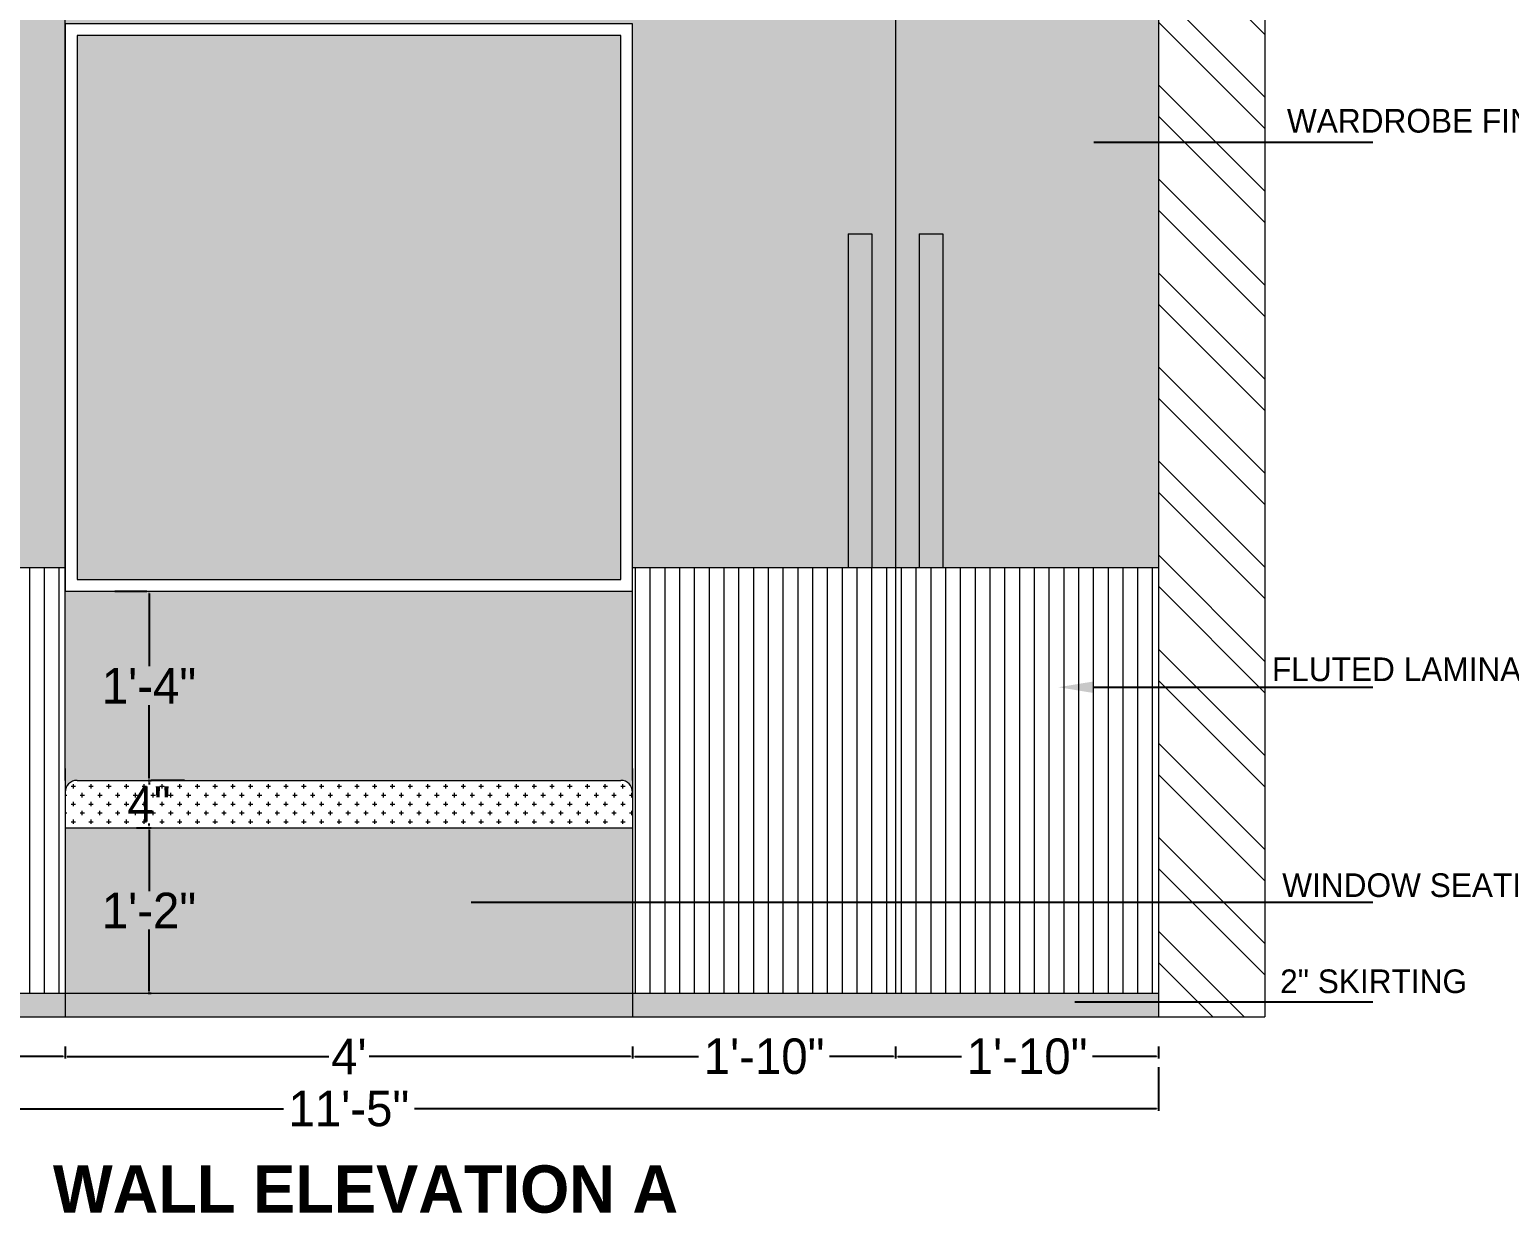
# Model space of a CAD drawing. Header units: inches. Extents: x 15448 to 46480, y -8154 to 0.
# Drawn here: x 22260.2 to 22385.4, y -4573.2 to -4473 of the extents above; entities that cross this region are included whole.
import ezdxf
from ezdxf import colors
from ezdxf.entities.mleader import LeaderData, LeaderLine
from ezdxf.math import Vec2, Vec3

# ---------------------------------------------------------------- set-up
doc = ezdxf.new("R2010")
doc.units = ezdxf.units.IN
doc.header["$MEASUREMENT"] = 0
doc.layers.add('IEL-HATCH-002', color=7, linetype='Continuous')
doc.styles.add('b.k', font='verdana.ttf')
doc.styles.add('HEMI', font='stylu.ttf')
doc.styles.get("Standard").update_dxf_attribs({"font": 'arial.ttf'})
doc.dimstyles.new('STANDARD$0', dxfattribs={"dimscale": 0, "dimtxt": 6, "dimasz": 3, "dimexe": 2, "dimexo": 2, "dimgap": 0, "dimtad": 0, "dimtih": 1, "dimtoh": 1, "dimdec": 1, "dimzin": 0, "dimdsep": 46, "dimlunit": 4, "dimtxsty": 'b.k', "dimcen": 2.5, "dimclrd": 256, "dimclre": 256, "dimclrt": 256, "dimadec": 0, "dimazin": 0, "dimtfac": 1, "dimtdec": 1, "dimtofl": 0, "dimtmove": 2, "dimatfit": 2, "dimfxl": 1, "dimfrac": 2, "dimtolj": 1, "dimtzin": 0, "dimlwd": 9, "dimlwe": 9, "dimarcsym": 0})

# ---------------------------------------------------------------- blocks, each defined once
blk = doc.blocks.new('*D638')
at = {"color": 254, "lineweight": -2, "transparency": 16777216}
for p, q in [((22241, -4559.05), (22241, -4560.07)), ((22263.25, -4559.05), (22263.25, -4560.07))]:
    blk.add_line(p, q, dxfattribs=at)
at = {"color": 5, "lineweight": -2, "transparency": 16777216}
for p, q in [((22241.18, -4559.89), (22246.59, -4559.89)), ((22263.07, -4559.89), (22257.66, -4559.89))]:
    blk.add_line(p, q, dxfattribs=at)
at = {"color": 5, "transparency": 16777216}
for points in [[(22241.18, -4559.86), (22241.18, -4559.92), (22241, -4559.89)], [(22263.07, -4559.86), (22263.07, -4559.92), (22263.25, -4559.89)]]:
    blk.add_solid(points, dxfattribs=at)
at = {"layer": 'Defpoints', "color": 0, "transparency": 16777216}
for p in [(22241, -4556.05), (22263.25, -4556.05), (22263.25, -4559.89)]:
    blk.add_point(p, dxfattribs=at)
at = {"color": 5, "lineweight": 5, "transparency": 16777216, "insert": (22252.13, -4559.89), "char_height": 3, "attachment_point": 5, "style": 'HEMI'}
blk.add_mtext('\\A1;1\'-10"', dxfattribs=at)
blk = doc.blocks.new('*D639')
at = {"color": 254, "lineweight": -2, "transparency": 16777216}
for p, q in [((22263.25, -4559.05), (22263.25, -4560.07)), ((22311.25, -4559.05), (22311.25, -4560.07))]:
    blk.add_line(p, q, dxfattribs=at)
at = {"color": 5, "lineweight": -2, "transparency": 16777216}
for p, q in [((22263.43, -4559.89), (22285.54, -4559.89)), ((22311.07, -4559.89), (22288.97, -4559.89))]:
    blk.add_line(p, q, dxfattribs=at)
at = {"color": 5, "transparency": 16777216}
for points in [[(22263.43, -4559.86), (22263.43, -4559.92), (22263.25, -4559.89)], [(22311.07, -4559.86), (22311.07, -4559.92), (22311.25, -4559.89)]]:
    blk.add_solid(points, dxfattribs=at)
at = {"layer": 'Defpoints', "color": 0, "transparency": 16777216}
for p in [(22263.25, -4556.05), (22311.25, -4556.05), (22311.25, -4559.89)]:
    blk.add_point(p, dxfattribs=at)
at = {"color": 5, "lineweight": 5, "transparency": 16777216, "insert": (22287.25, -4559.89), "char_height": 3, "attachment_point": 5, "style": 'HEMI'}
blk.add_mtext("\\A1;4'", dxfattribs=at)
blk = doc.blocks.new('*D640')
at = {"color": 254, "lineweight": -2, "transparency": 16777216}
for p, q in [((22311.25, -4559.05), (22311.25, -4560.07)), ((22333.5, -4559.05), (22333.5, -4560.07))]:
    blk.add_line(p, q, dxfattribs=at)
at = {"color": 5, "lineweight": -2, "transparency": 16777216}
for p, q in [((22311.43, -4559.89), (22316.84, -4559.89)), ((22333.32, -4559.89), (22327.91, -4559.89))]:
    blk.add_line(p, q, dxfattribs=at)
at = {"color": 5, "transparency": 16777216}
for points in [[(22311.43, -4559.86), (22311.43, -4559.92), (22311.25, -4559.89)], [(22333.32, -4559.86), (22333.32, -4559.92), (22333.5, -4559.89)]]:
    blk.add_solid(points, dxfattribs=at)
at = {"layer": 'Defpoints', "color": 0, "transparency": 16777216}
for p in [(22311.25, -4556.05), (22333.5, -4556.05), (22333.5, -4559.89)]:
    blk.add_point(p, dxfattribs=at)
at = {"color": 5, "lineweight": 5, "transparency": 16777216, "insert": (22322.38, -4559.89), "char_height": 3, "attachment_point": 5, "style": 'HEMI'}
blk.add_mtext('\\A1;1\'-10"', dxfattribs=at)
blk = doc.blocks.new('*D641')
at = {"color": 254, "lineweight": -2, "transparency": 16777216}
for p, q in [((22333.5, -4559.05), (22333.5, -4560.07)), ((22355.75, -4559.05), (22355.75, -4560.07))]:
    blk.add_line(p, q, dxfattribs=at)
at = {"color": 5, "lineweight": -2, "transparency": 16777216}
for p, q in [((22333.68, -4559.89), (22339.09, -4559.89)), ((22355.57, -4559.89), (22350.16, -4559.89))]:
    blk.add_line(p, q, dxfattribs=at)
at = {"color": 5, "transparency": 16777216}
for points in [[(22333.68, -4559.86), (22333.68, -4559.92), (22333.5, -4559.89)], [(22355.57, -4559.86), (22355.57, -4559.92), (22355.75, -4559.89)]]:
    blk.add_solid(points, dxfattribs=at)
at = {"layer": 'Defpoints', "color": 0, "transparency": 16777216}
for p in [(22333.5, -4556.05), (22355.75, -4556.05), (22355.75, -4559.89)]:
    blk.add_point(p, dxfattribs=at)
at = {"color": 5, "lineweight": 5, "transparency": 16777216, "insert": (22344.63, -4559.89), "char_height": 3, "attachment_point": 5, "style": 'HEMI'}
blk.add_mtext('\\A1;1\'-10"', dxfattribs=at)
blk = doc.blocks.new('*D646')
at = {"color": 254, "lineweight": -2, "transparency": 16777216}
for p, q in [((22269.27, -4540.54), (22270.52, -4540.54)), ((22270.27, -4554.54), (22270.52, -4554.54))]:
    blk.add_line(p, q, dxfattribs=at)
at = {"color": 5, "lineweight": -2, "transparency": 16777216}
for p, q in [((22270.34, -4540.72), (22270.34, -4545.92)), ((22270.34, -4554.36), (22270.34, -4549.16))]:
    blk.add_line(p, q, dxfattribs=at)
at = {"color": 5, "transparency": 16777216}
for points in [[(22270.31, -4540.72), (22270.37, -4540.72), (22270.34, -4540.54)], [(22270.31, -4554.36), (22270.37, -4554.36), (22270.34, -4554.54)]]:
    blk.add_solid(points, dxfattribs=at)
at = {"layer": 'Defpoints', "color": 0, "transparency": 16777216}
for p in [(22266.27, -4540.54), (22267.27, -4554.54), (22270.34, -4554.54)]:
    blk.add_point(p, dxfattribs=at)
at = {"color": 5, "lineweight": 5, "transparency": 16777216, "insert": (22270.34, -4547.54), "char_height": 3, "attachment_point": 5, "style": 'HEMI'}
blk.add_mtext('\\A1;1\'-2"', dxfattribs=at)
blk = doc.blocks.new('*D647')
at = {"color": 254, "lineweight": -2, "transparency": 16777216}
for p, q in [((22218.75, -4560.79), (22218.75, -4564.49)), ((22355.75, -4560.79), (22355.75, -4564.49))]:
    blk.add_line(p, q, dxfattribs=at)
at = {"color": 5, "lineweight": -2, "transparency": 16777216}
for p, q in [((22218.93, -4564.31), (22281.71, -4564.31)), ((22355.57, -4564.31), (22292.79, -4564.31))]:
    blk.add_line(p, q, dxfattribs=at)
at = {"color": 5, "transparency": 16777216}
for points in [[(22218.93, -4564.28), (22218.93, -4564.34), (22218.75, -4564.31)], [(22355.57, -4564.28), (22355.57, -4564.34), (22355.75, -4564.31)]]:
    blk.add_solid(points, dxfattribs=at)
at = {"layer": 'Defpoints', "color": 0, "transparency": 16777216}
for p in [(22218.75, -4557.79), (22355.75, -4557.79), (22355.75, -4564.31)]:
    blk.add_point(p, dxfattribs=at)
at = {"color": 5, "lineweight": 5, "transparency": 16777216, "insert": (22287.25, -4564.31), "char_height": 3, "attachment_point": 5, "style": 'HEMI'}
blk.add_mtext('\\A1;11\'-5"', dxfattribs=at)
blk = doc.blocks.new('*D650')
at = {"color": 254, "lineweight": -2, "transparency": 16777216}
for p, q in [((22267.45, -4520.54), (22270.16, -4520.54)), ((22270.27, -4536.54), (22270.52, -4536.54))]:
    blk.add_line(p, q, dxfattribs=at)
at = {"color": 5, "lineweight": -2, "transparency": 16777216}
for p, q in [((22270.34, -4520.72), (22270.34, -4526.88)), ((22270.34, -4536.36), (22270.34, -4530.19))]:
    blk.add_line(p, q, dxfattribs=at)
at = {"color": 5, "transparency": 16777216}
for points in [[(22270.31, -4520.72), (22270.37, -4520.72), (22270.34, -4520.54)], [(22270.31, -4536.36), (22270.37, -4536.36), (22270.34, -4536.54)]]:
    blk.add_solid(points, dxfattribs=at)
at = {"layer": 'Defpoints', "color": 0, "transparency": 16777216}
for p in [(22270.34, -4520.54), (22270.45, -4520.54), (22267.27, -4536.54)]:
    blk.add_point(p, dxfattribs=at)
at = {"color": 5, "lineweight": 5, "transparency": 16777216, "insert": (22270.34, -4528.54), "char_height": 3, "attachment_point": 5, "style": 'HEMI'}
blk.add_mtext('\\A1;1\'-4"', dxfattribs=at)
blk = doc.blocks.new('*D651')
at = {"color": 5, "lineweight": -2, "transparency": 16777216}
for p, q in [((22270.34, -4536.72), (22270.34, -4536.88)), ((22270.34, -4540.36), (22270.34, -4540.19))]:
    blk.add_line(p, q, dxfattribs=at)
at = {"color": 254, "lineweight": -2, "transparency": 16777216}
for p, q in [((22273.34, -4536.54), (22270.52, -4536.54)), ((22269.27, -4540.54), (22270.52, -4540.54))]:
    blk.add_line(p, q, dxfattribs=at)
at = {"color": 5, "transparency": 16777216}
for points in [[(22270.31, -4536.72), (22270.37, -4536.72), (22270.34, -4536.54)], [(22270.31, -4540.36), (22270.37, -4540.36), (22270.34, -4540.54)]]:
    blk.add_solid(points, dxfattribs=at)
at = {"layer": 'Defpoints', "color": 0, "transparency": 16777216}
for p in [(22270.34, -4536.54), (22270.34, -4536.54), (22266.27, -4540.54)]:
    blk.add_point(p, dxfattribs=at)
at = {"color": 5, "lineweight": 5, "transparency": 16777216, "insert": (22270.34, -4538.54), "char_height": 3, "attachment_point": 5, "style": 'HEMI'}
blk.add_mtext('\\A1;4"', dxfattribs=at)

msp = doc.modelspace()

# ---------------------------------------------------------------- hatches: boundary and pattern name
at = {"layer": 'IEL-HATCH-002', "lineweight": 5, "transparency": 33554687}
h = msp.add_hatch(dxfattribs=at)
h.set_pattern_fill('ANSI32', color=1, scale=15, angle=90)
h.set_pattern_definition([(135, (5787.188, -1554.536), (-3.9774756, -3.9774756), []), (135, (5787.188, -1551.8845), (-3.9774756, -3.9774756), [])])
h.paths.add_polyline_path([(22218.75, -4436.54), (22209.75, -4436.54), (22209.75, -4556.54), (22218.75, -4556.54)])
h.paths.add_polyline_path([(22364.75, -4436.54), (22355.75, -4436.54), (22355.75, -4556.54), (22364.75, -4556.54)])
h = msp.add_hatch(color=256, dxfattribs=at)
h.dxf.hatch_style = 1
h.set_gradient(color1=(255, 255, 255), color2=(245, 239, 235), name='INVCYLINDER')
h.paths.add_polyline_path([(22241, -4460.54), (22218.75, -4460.54), (22218.75, -4518.54), (22241, -4518.54)])
h.paths.add_polyline_path([(22263.25, -4460.54), (22241, -4460.54), (22241, -4518.54), (22263.25, -4518.54)])
h.paths.add_polyline_path([(22263.25, -4436.54), (22241, -4436.54), (22241, -4460.54), (22263.25, -4460.54)])
h.paths.add_polyline_path([(22241, -4436.54), (22218.75, -4436.54), (22218.75, -4460.54), (22241, -4460.54)])
h = msp.add_hatch(color=256, dxfattribs=at)
h.dxf.hatch_style = 1
h.set_gradient(color1=(255, 255, 255), color2=(245, 239, 235), name='INVCYLINDER')
h.paths.add_polyline_path([(22333.5, -4460.54), (22311.25, -4460.54), (22311.25, -4518.54), (22333.5, -4518.54)])
h.paths.add_polyline_path([(22355.75, -4460.54), (22333.5, -4460.54), (22333.5, -4518.54), (22355.75, -4518.54)])
h.paths.add_polyline_path([(22355.75, -4436.54), (22333.5, -4436.54), (22333.5, -4460.54), (22355.75, -4460.54)])
h.paths.add_polyline_path([(22333.5, -4436.54), (22311.25, -4436.54), (22311.25, -4460.54), (22333.5, -4460.54)])
at = {"layer": 'IEL-HATCH-002', "lineweight": 5, "true_color": 0xf5efeb, "transparency": 33554687}
h = msp.add_hatch(color=7, dxfattribs=at)
h.dxf.hatch_style = 1
h.paths.add_polyline_path([(22311.25, -4520.54), (22263.25, -4520.54), (22263.25, -4536.54), (22263.25, -4537.54, -0.414214), (22264.25, -4536.54), (22310.25, -4536.54, -0.414214), (22311.25, -4537.54), (22311.25, -4535.54)])
h.paths.add_polyline_path([(22311.25, -4460.54), (22263.25, -4460.54), (22263.25, -4472.54), (22311.25, -4472.54)])
at = {"layer": 'IEL-HATCH-002', "lineweight": 5, "transparency": 33554687}
h = msp.add_hatch(color=256, dxfattribs=at)
h.dxf.hatch_style = 1
h.set_gradient(color1=(255, 255, 255), color2=(173, 221, 247), name='INVCYLINDER')
h.paths.add_polyline_path([(22310.25, -4473.54), (22264.25, -4473.54), (22264.25, -4519.54), (22310.25, -4519.54)])
at = {"layer": 'IEL-HATCH-002', "lineweight": 5, "true_color": 0xc6a88b, "transparency": 33554687}
h = msp.add_hatch(color=43, dxfattribs=at)
h.dxf.hatch_style = 1
h.paths.add_polyline_path([(22331.5, -4490.32), (22329.5, -4490.32), (22329.5, -4518.54), (22331.5, -4518.54)])
h.paths.add_polyline_path([(22337.5, -4490.32), (22335.5, -4490.32), (22335.5, -4518.54), (22337.5, -4518.54)])
at = {"layer": 'IEL-HATCH-002', "lineweight": 5, "true_color": 0xd5bdae, "transparency": 33554687}
h = msp.add_hatch(dxfattribs=at)
h.set_pattern_fill('ANSI31', color=9, scale=10, angle=45)
h.set_pattern_definition([(90, (5472.7515, -1554.5361), (-1.25, 0), [])])
h.paths.add_polyline_path([(22241, -4518.54), (22218.75, -4518.54), (22218.75, -4554.54), (22241, -4554.54)])
h.paths.add_polyline_path([(22263.25, -4518.54), (22241, -4518.54), (22241, -4554.54), (22263.25, -4554.54), (22263.25, -4535.54)])
h = msp.add_hatch(dxfattribs=at)
h.set_pattern_fill('ANSI31', color=9, scale=10, angle=45)
h.set_pattern_definition([(90, (5565.2515, -1554.5361), (-1.25, 0), [])])
h.paths.add_polyline_path([(22333.5, -4518.54), (22311.25, -4518.54), (22311.25, -4554.54), (22333.5, -4554.54)])
h.paths.add_polyline_path([(22355.75, -4518.54), (22333.5, -4518.54), (22333.5, -4554.54), (22355.75, -4554.54), (22355.75, -4535.54)])
at = {"layer": 'IEL-HATCH-002', "lineweight": 5, "true_color": 0x939598, "transparency": 33554687}
h = msp.add_hatch(dxfattribs=at)
h.set_pattern_fill('CROSS', color=252, scale=3)
h.set_pattern_definition([(0, (5472.7515, -2038.04), (0.75, 0.75), [0.375, -1.125]), (90, (5472.939, -2038.2275), (-0.75, 0.75), [0.375, -1.125])])
edge = h.paths.add_edge_path()
edge.add_line((22310.25, -4536.54), (22264.25, -4536.54))
edge.add_arc((22264.25, -4537.54), 1, 90, 180)
edge.add_line((22263.25, -4537.54), (22263.25, -4540.54))
edge.add_line((22263.25, -4540.54), (22311.25, -4540.54))
edge.add_line((22311.25, -4540.54), (22311.25, -4537.54))
edge.add_arc((22310.25, -4537.54), 1, 0, 90)
at = {"layer": 'IEL-HATCH-002', "true_color": 0xce956f, "transparency": 33554687}
h = msp.add_hatch(color=33, dxfattribs=at)
h.dxf.hatch_style = 1
h.paths.add_polyline_path([(22311.25, -4540.54), (22263.25, -4540.54), (22263.25, -4554.54), (22311.25, -4554.54)])
at = {"layer": 'IEL-HATCH-002', "lineweight": 5, "transparency": 33554687}
h = msp.add_hatch(color=256, dxfattribs=at)
h.dxf.hatch_style = 1
h.set_gradient(color1=(255, 255, 255), color2=(245, 239, 235), name='INVCYLINDER')
h.paths.add_polyline_path([(22263.25, -4554.54), (22218.75, -4554.54), (22218.75, -4556.54), (22263.25, -4556.54)])
h.paths.add_polyline_path([(22311.25, -4554.54), (22263.25, -4554.54), (22263.25, -4556.54), (22311.25, -4556.54)])
h.paths.add_polyline_path([(22355.75, -4554.54), (22311.25, -4554.54), (22311.25, -4556.54), (22355.75, -4556.54)])

# ---------------------------------------------------------------- linework, layer by layer
at = {"lineweight": 5}
for p, q in [((22364.75, -4428.54), (22364.75, -4556.54)), ((22263.25, -4536.54), (22263.25, -4436.54)), ((22333.5, -4436.54), (22333.5, -4554.54)), ((22355.75, -4436.54), (22355.75, -4556.54)), ((22329.5, -4490.32), (22331.5, -4490.32)), ((22329.5, -4490.32), (22329.5, -4518.54)), ((22331.5, -4490.32), (22331.5, -4518.54)), ((22335.5, -4490.32), (22337.5, -4490.32)), ((22335.5, -4490.32), (22335.5, -4518.54)), ((22337.5, -4490.32), (22337.5, -4518.54)), ((22218.75, -4518.54), (22263.25, -4518.54)), ((22311.25, -4518.54), (22355.75, -4518.54)), ((22311.25, -4536.54), (22311.25, -4520.54)), ((22263.25, -4535.54), (22263.25, -4556.54)), ((22311.25, -4535.54), (22311.25, -4556.54)), ((22264.25, -4536.54), (22310.25, -4536.54)), ((22263.25, -4540.54), (22311.25, -4540.54)), ((22218.75, -4554.54), (22355.75, -4554.54)), ((22209.75, -4556.54), (22364.75, -4556.54))]:
    msp.add_line(p, q, dxfattribs=at)
for points in [[(22311.25, -4520.54), (22311.25, -4472.54), (22263.25, -4472.54), (22263.25, -4520.54)], [(22310.25, -4519.54), (22310.25, -4473.54), (22264.25, -4473.54), (22264.25, -4519.54)]]:
    msp.add_lwpolyline(points, close=True, dxfattribs=at)
for centre, start, end in [((22264.25, -4537.54), 90, 180), ((22310.25, -4537.54), 0, 90)]:
    msp.add_arc(centre, 1, start, end, dxfattribs=at)

# ---------------------------------------------------------------- texts
at = {"color": 152, "lineweight": 5, "true_color": 0x2776bb, "char_height": 2, "width": 81.1585, "attachment_point": 3, "rotation": 0.0094, "style": 'HEMI'}
for s, insert in [('WARDROBE FINISHED WITH LAMINATE', (22417.28, -4479.74)), ('FLUTED LAMINATE', (22389.86, -4526.14)), ('WINDOW SEATING', (22390.43, -4544.4)), ('2" SKIRTING', (22381.85, -4552.53))]:
    msp.add_mtext(s, dxfattribs=dict(at, insert=insert))
at = {"color": 1, "lineweight": 5, "insert": (22329.24, -4569.1), "char_height": 4, "width": 81.1585, "attachment_point": 3, "rotation": 0.0094, "style": 'HEMI'}
msp.add_mtext('\\pxqc;{\\fStylus BT|b1|i0|c0|p34;WALL ELEVATION A}', dxfattribs=at)

# ---------------------------------------------------------------- dimensions: what is measured, and where the dimension line sits
at = {"lineweight": 5}
for base, p1, p2, picture, middle in [((22270.34, -4520.54), (22267.27, -4536.54), (22270.45, -4520.54), '*D650', (22270.34, -4528.54)), ((22270.34, -4536.54), (22266.27, -4540.54), (22270.34, -4536.54), '*D651', (22270.34, -4538.54)), ((22270.34, -4554.54), (22266.27, -4540.54), (22267.27, -4554.54), '*D646', (22270.34, -4547.54))]:
    dim = msp.add_linear_dim(base=base, p1=p1, p2=p2, angle=90, dimstyle='STANDARD$0', override={"dimscale": 1, "dimtxt": 3, "dimasz": 0.18, "dimexe": 0.18, "dimexo": 3, "dimgap": 0.09, "dimdec": 0, "dimtxsty": 'HEMI', "dimcen": 0.09, "dimclrd": 5, "dimclre": 254, "dimclrt": 5, "dimtdec": 0, "dimtmove": 1, "dimatfit": 3, "dimfxl": 0.03937, "dimfrac": 0, "dimlwd": 65534, "dimlwe": 65534, "dimarcsym": 1}, dxfattribs=at)
    dim.commit()
    dim.dimension.update_dxf_attribs({"geometry": picture, "text_midpoint": middle})
for base, p1, p2, picture, middle in [((22263.25, -4559.89), (22241, -4556.05), (22263.25, -4556.05), '*D638', (22252.13, -4559.89)), ((22311.25, -4559.89), (22263.25, -4556.05), (22311.25, -4556.05), '*D639', (22287.25, -4559.89)), ((22333.5, -4559.89), (22311.25, -4556.05), (22333.5, -4556.05), '*D640', (22322.38, -4559.89)), ((22355.75, -4559.89), (22333.5, -4556.05), (22355.75, -4556.05), '*D641', (22344.63, -4559.89)), ((22355.75, -4564.31), (22218.75, -4557.79), (22355.75, -4557.79), '*D647', (22287.25, -4564.31))]:
    dim = msp.add_linear_dim(base=base, p1=p1, p2=p2, dimstyle='STANDARD$0', override={"dimscale": 1, "dimtxt": 3, "dimasz": 0.18, "dimexe": 0.18, "dimexo": 3, "dimgap": 0.09, "dimdec": 0, "dimtxsty": 'HEMI', "dimcen": 0.09, "dimclrd": 5, "dimclre": 254, "dimclrt": 5, "dimtdec": 0, "dimtmove": 1, "dimatfit": 3, "dimfxl": 0.03937, "dimfrac": 0, "dimlwd": 65534, "dimlwe": 65534, "dimarcsym": 1}, dxfattribs=at)
    dim.commit()
    dim.dimension.update_dxf_attribs({"geometry": picture, "text_midpoint": middle})

# ---------------------------------------------------------------- leaders
at = {"color": 152, "lineweight": 5, "true_color": 0x2776bb}
ml = msp.add_multileader_mtext('Standard', dxfattribs=at)
ml.set_content('', color=(39, 118, 187))
ml.set_leader_properties()
ml.build(insert=Vec2(0, 0))
ml.multileader.update_dxf_attribs({"text_right_attachment_type": 6, "dogleg_length": 0.36, "arrow_head_size": 3})
ctx = ml.context
ctx.base_point, ctx.char_height, ctx.arrow_head_size, ctx.landing_gap_size, ctx.plane_origin = Vec3(22373.89, -4482.56), 0.18, 3, 0.09, Vec3(22324.52, -4482.56)
ctx.right_attachment = 6
notes = []
notes.append((ctx, [(0, (1, 1, 0), (22373.53, -4482.56), (1, 0), 0.36, [(0, [(22347.28, -4482.56)], 0, [])])]))
ctx.mtext.insert, ctx.mtext.flow_direction = Vec3(22373.98, -4482.47), 5
ml = msp.add_multileader_mtext('Standard', dxfattribs=at)
ml.set_content('', color=(39, 118, 187))
ml.set_leader_properties()
ml.build(insert=Vec2(0, 0))
ml.multileader.update_dxf_attribs({"text_right_attachment_type": 6, "dogleg_length": 0.36, "arrow_head_size": 3})
ctx = ml.context
ctx.base_point, ctx.char_height, ctx.arrow_head_size, ctx.landing_gap_size, ctx.plane_origin = Vec3(22373.89, -4528.66), 0.18, 3, 0.09, Vec3(22324.52, -4528.66)
ctx.right_attachment = 6
notes.append((ctx, [(0, (1, 1, 0), (22373.53, -4528.66), (1, 0), 0.36, [(0, [(22347.28, -4528.66)], 0, [])])]))
ctx.mtext.insert, ctx.mtext.flow_direction = Vec3(22373.98, -4528.57), 5
ml = msp.add_multileader_mtext('Standard', dxfattribs=at)
ml.set_content('', color=(39, 118, 187))
ml.set_leader_properties()
ml.build(insert=Vec2(0, 0))
ml.multileader.update_dxf_attribs({"text_right_attachment_type": 6, "dogleg_length": 0.36, "arrow_head_size": 3})
ctx = ml.context
ctx.base_point, ctx.char_height, ctx.arrow_head_size, ctx.landing_gap_size, ctx.plane_origin = Vec3(22373.89, -4546.83), 0.18, 3, 0.09, Vec3(22324.52, -4546.83)
ctx.right_attachment = 6
notes.append((ctx, [(0, (1, 1, 0), (22373.53, -4546.83), (1, 0), 0.36, [(0, [(22294.59, -4546.83)], 0, [])])]))
ctx.mtext.insert, ctx.mtext.flow_direction = Vec3(22373.98, -4546.74), 5
ml = msp.add_multileader_mtext('Standard', dxfattribs=at)
ml.set_content('', color=(39, 118, 187))
ml.set_leader_properties()
ml.build(insert=Vec2(0, 0))
ml.multileader.update_dxf_attribs({"text_right_attachment_type": 6, "dogleg_length": 0.36, "arrow_head_size": 3})
ctx = ml.context
ctx.base_point, ctx.char_height, ctx.arrow_head_size, ctx.landing_gap_size, ctx.plane_origin = Vec3(22373.89, -4555.27), 0.18, 3, 0.09, Vec3(22324.52, -4555.27)
ctx.right_attachment = 6
notes.append((ctx, [(0, (1, 1, 0), (22373.53, -4555.27), (1, 0), 0.36, [(0, [(22345.66, -4555.27)], 0, [])])]))
ctx.mtext.insert, ctx.mtext.flow_direction = Vec3(22373.98, -4555.18), 5
for ctx, leaders in notes:
    for number, flags, end, landing, length, lines in leaders:
        leader = LeaderData()
        leader.index, (leader.has_last_leader_line, leader.has_dogleg_vector, leader.attachment_direction) = number, flags
        leader.last_leader_point, leader.dogleg_vector, leader.dogleg_length = Vec3(end), Vec3(landing), length
        for number, points, colour, breaks in lines:
            line = LeaderLine()
            line.index, line.vertices, line.color, line.breaks = number, Vec3.list(points), colors.encode_raw_color(colour), breaks
            leader.lines.append(line)
        ctx.leaders.append(leader)

doc.saveas('drawing.dxf')
